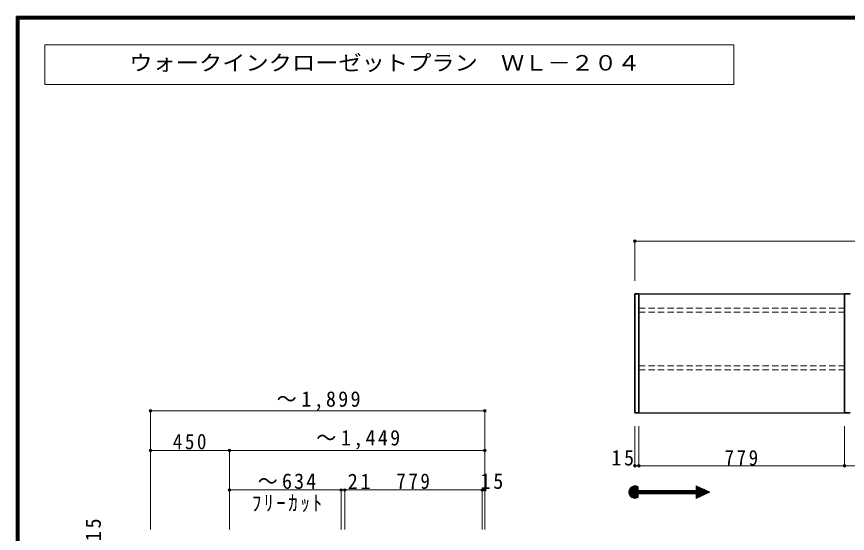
# Model space of a CAD drawing. Units: millimetres at full size, sheet at 1:20, with parts at other scales. Extents: x -3922 to 3878, y -2932 to 2722.
# Drawn here: x -3922 to -776, y 767 to 2722 of the extents above; entities that cross this region are included whole.
import ezdxf
from ezdxf.enums import TextEntityAlignment as Align

# ---------------------------------------------------------------- set-up
doc = ezdxf.new("R2010")
doc.units = ezdxf.units.MM
doc.header["$LTSCALE"] = 20
doc.header["$PDMODE"] = 32
doc.header["$PDSIZE"] = 10
doc.linetypes.add('DASHED1', pattern=[1.8, 1.2, -0.6])
for name, color, linetype, lineweight in [('0-2', 2, 'Continuous', 35), ('0-3_固定棚', 3, 'Continuous', 25), ('0-6_パイプハンガー', 4, 'Continuous', 9), ('0-A_文字', 7, 'Continuous', 18), ('0-B_寸法', 7, 'Continuous', 9), ('1-B', 7, 'Continuous', 9), ('F-1_枠', 6, 'Continuous', 40)]:
    doc.layers.add(name, color=color, linetype=linetype, lineweight=lineweight)
doc.styles.add('ＭＳ ゴシック', font='')
doc.styles.get('ＭＳ ゴシック').set_extended_font_data('MS Gothic')

msp = doc.modelspace()

# ---------------------------------------------------------------- linework, layer by layer
at = {"layer": '0-2'}
for p, q in [((-1580.18, 1222.73), (-1580.18, 1672.73)), ((-1580.18, 1672.73), (-1565.18, 1672.73)), ((-1565.18, 1222.73), (-1565.18, 1672.73)), ((-786.18, 1222.73), (-786.18, 1672.73)), ((-786.18, 1672.73), (-765.18, 1672.73)), ((-1580.18, 1222.73), (-1565.18, 1222.73)), ((-786.18, 1222.73), (-765.18, 1222.73))]:
    msp.add_line(p, q, dxfattribs=at)
at = {"layer": '0-3_固定棚'}
for p, q in [((-1565.18, 1672.73), (-786.18, 1672.73)), ((-1565.18, 1222.73), (-786.18, 1222.73))]:
    msp.add_line(p, q, dxfattribs=at)
at = {"layer": '0-6_パイプハンガー', "linetype": 'DASHED1'}
for p, q in [((-1565.18, 1619.22), (-786.18, 1619.22)), ((-1565.18, 1604.24), (-786.18, 1604.24)), ((-1565.18, 1400.22), (-786.18, 1400.22)), ((-1565.18, 1385.24), (-786.18, 1385.24))]:
    msp.add_line(p, q, dxfattribs=at)
at = {"layer": '0-A_文字'}
for p, q in [((-1205.36, 2615.63), (-3815.36, 2615.63)), ((-3815.36, 2615.63), (-3815.36, 2465.63)), ((-1205.36, 2465.63), (-1205.36, 2615.63)), ((-3815.36, 2465.63), (-1205.36, 2465.63)), ((-1588.69, 944.76), (-1560.77, 916.84)), ((-1586.57, 945.46), (-1557.94, 916.84)), ((-1584.26, 945.99), (-1568.37, 930.09)), ((-1581.74, 946.29), (-1568.37, 932.92)), ((-1578.93, 946.31), (-1568.37, 935.75)), ((-1575.71, 945.92), (-1568.37, 938.58)), ((-1571.75, 944.79), (-1568.37, 941.41)), ((-1347.89, 946.34), (-1297.07, 922.73)), ((-1347.89, 928.63), (-1347.89, 946.34)), ((-1347.89, 944.37), (-1316.99, 913.48)), ((-1346.29, 945.6), (-1315.06, 914.37)), ((-1603.79, 923.08), (-1579.83, 899.12)), ((-1603.64, 920.11), (-1582.8, 899.27)), ((-1603.6, 925.72), (-1577.19, 899.31)), ((-1603.17, 928.12), (-1574.79, 899.74)), ((-1602.98, 916.62), (-1586.29, 899.93)), ((-1602.54, 930.32), (-1572.59, 900.37)), ((-1601.74, 932.35), (-1570.56, 901.17)), ((-1600.8, 934.24), (-1568.67, 902.11)), ((-1599.72, 935.98), (-1568.37, 904.64)), ((-1598.51, 937.61), (-1568.37, 907.47)), ((-1597.19, 939.11), (-1568.37, 910.3)), ((-1595.74, 940.49), (-1568.37, 913.12)), ((-1594.17, 941.75), (-1568.37, 915.95)), ((-1592.48, 942.89), (-1566.43, 916.84)), ((-1590.65, 943.89), (-1563.6, 916.84)), ((-1568.37, 928.63), (-1568.37, 943.18)), ((-1568.37, 928.63), (-1347.89, 928.63)), ((-1566.91, 928.63), (-1555.11, 916.84)), ((-1564.08, 928.63), (-1552.28, 916.84)), ((-1561.25, 928.63), (-1549.46, 916.84)), ((-1558.42, 928.63), (-1546.63, 916.84)), ((-1555.59, 928.63), (-1543.8, 916.84)), ((-1552.77, 928.63), (-1540.97, 916.84)), ((-1549.94, 928.63), (-1538.14, 916.84)), ((-1547.11, 928.63), (-1535.31, 916.84)), ((-1544.28, 928.63), (-1532.49, 916.84)), ((-1541.45, 928.63), (-1529.66, 916.84)), ((-1538.62, 928.63), (-1526.83, 916.84)), ((-1535.79, 928.63), (-1524, 916.84)), ((-1532.97, 928.63), (-1521.17, 916.84)), ((-1530.14, 928.63), (-1518.34, 916.84)), ((-1527.31, 928.63), (-1515.52, 916.84)), ((-1524.48, 928.63), (-1512.69, 916.84)), ((-1521.65, 928.63), (-1509.86, 916.84)), ((-1518.82, 928.63), (-1507.03, 916.84)), ((-1516, 928.63), (-1504.2, 916.84)), ((-1513.17, 928.63), (-1501.37, 916.84)), ((-1510.34, 928.63), (-1498.54, 916.84)), ((-1507.51, 928.63), (-1495.72, 916.84)), ((-1504.68, 928.63), (-1492.89, 916.84)), ((-1501.85, 928.63), (-1490.06, 916.84)), ((-1499.02, 928.63), (-1487.23, 916.84)), ((-1496.2, 928.63), (-1484.4, 916.84)), ((-1493.37, 928.63), (-1481.57, 916.84)), ((-1490.54, 928.63), (-1478.75, 916.84)), ((-1487.71, 928.63), (-1475.92, 916.84)), ((-1484.88, 928.63), (-1473.09, 916.84)), ((-1482.05, 928.63), (-1470.26, 916.84)), ((-1479.23, 928.63), (-1467.43, 916.84)), ((-1476.4, 928.63), (-1464.6, 916.84)), ((-1473.57, 928.63), (-1461.78, 916.84)), ((-1470.74, 928.63), (-1458.95, 916.84)), ((-1467.91, 928.63), (-1456.12, 916.84)), ((-1465.08, 928.63), (-1453.29, 916.84)), ((-1462.26, 928.63), (-1450.46, 916.84)), ((-1459.43, 928.63), (-1447.63, 916.84)), ((-1456.6, 928.63), (-1444.8, 916.84)), ((-1453.77, 928.63), (-1441.98, 916.84)), ((-1450.94, 928.63), (-1439.15, 916.84)), ((-1448.11, 928.63), (-1436.32, 916.84)), ((-1445.28, 928.63), (-1433.49, 916.84)), ((-1442.46, 928.63), (-1430.66, 916.84)), ((-1439.63, 928.63), (-1427.83, 916.84)), ((-1436.8, 928.63), (-1425.01, 916.84)), ((-1433.97, 928.63), (-1422.18, 916.84)), ((-1431.14, 928.63), (-1419.35, 916.84)), ((-1428.31, 928.63), (-1416.52, 916.84)), ((-1425.49, 928.63), (-1413.69, 916.84)), ((-1422.66, 928.63), (-1410.86, 916.84)), ((-1419.83, 928.63), (-1408.04, 916.84)), ((-1417, 928.63), (-1405.21, 916.84)), ((-1414.17, 928.63), (-1402.38, 916.84)), ((-1411.34, 928.63), (-1399.55, 916.84)), ((-1408.52, 928.63), (-1396.72, 916.84)), ((-1405.69, 928.63), (-1393.89, 916.84)), ((-1402.86, 928.63), (-1391.06, 916.84)), ((-1400.03, 928.63), (-1388.24, 916.84)), ((-1397.2, 928.63), (-1385.41, 916.84)), ((-1394.37, 928.63), (-1382.58, 916.84)), ((-1391.54, 928.63), (-1379.75, 916.84)), ((-1388.72, 928.63), (-1376.92, 916.84)), ((-1385.89, 928.63), (-1374.09, 916.84)), ((-1383.06, 928.63), (-1371.27, 916.84)), ((-1380.23, 928.63), (-1368.44, 916.84)), ((-1377.4, 928.63), (-1365.61, 916.84)), ((-1374.57, 928.63), (-1362.78, 916.84)), ((-1371.75, 928.63), (-1359.95, 916.84)), ((-1368.92, 928.63), (-1357.12, 916.84)), ((-1366.09, 928.63), (-1354.3, 916.84)), ((-1363.26, 928.63), (-1351.47, 916.84)), ((-1360.43, 928.63), (-1348.64, 916.84)), ((-1357.6, 928.63), (-1334.37, 905.4)), ((-1354.78, 928.63), (-1332.44, 906.3)), ((-1351.95, 928.63), (-1330.51, 907.19)), ((-1349.12, 928.63), (-1328.58, 908.09)), ((-1347.89, 941.54), (-1318.92, 912.58)), ((-1347.89, 938.71), (-1320.86, 911.68)), ((-1347.89, 935.88), (-1322.79, 910.78)), ((-1347.89, 933.05), (-1324.72, 909.89)), ((-1347.89, 930.23), (-1326.65, 908.99)), ((-1347.89, 899.12), (-1297.07, 922.73)), ((-1347.89, 916.84), (-1347.89, 899.12)), ((-1347.89, 916.08), (-1336.31, 904.5)), ((-1347.89, 913.26), (-1338.24, 903.61)), ((-1341.01, 943.15), (-1313.13, 915.27)), ((-1335.73, 940.69), (-1311.2, 916.17)), ((-1330.44, 938.24), (-1309.27, 917.06)), ((-1325.16, 935.78), (-1307.34, 917.96)), ((-1319.88, 933.33), (-1305.41, 918.86)), ((-1314.6, 930.88), (-1303.48, 919.76)), ((-1309.31, 928.42), (-1301.54, 920.65)), ((-1304.03, 925.97), (-1299.61, 921.55)), ((-1298.75, 923.51), (-1297.68, 922.45)), ((-1601.23, 912.04), (-1590.87, 901.68)), ((-1347.89, 910.43), (-1340.17, 902.71)), ((-1347.89, 907.6), (-1342.1, 901.81)), ((-1347.89, 904.77), (-1344.03, 900.91)), ((-1347.89, 901.94), (-1345.96, 900.02))]:
    msp.add_line(p, q, dxfattribs=at)
msp.add_lwpolyline([(-1568.37, 902.29), (-1568.37, 916.84), (-1347.89, 916.84)], dxfattribs=at)
msp.add_arc((-1580.18, 922.73), 23.61, 60, 300, dxfattribs=at)
at = {"layer": '0-B_寸法', "color": 4}
for p, q in [((-1580.18, 1872.73), (1308.82, 1872.73)), ((-1580.18, 1872.73), (-1580.18, 1722.73)), ((-1580.18, 1022.73), (-1580.18, 1172.73)), ((-1565.18, 1022.73), (-1565.18, 1172.73)), ((-786.18, 1022.73), (-786.18, 1172.73)), ((-1580.18, 1022.73), (-1565.18, 1022.73))]:
    msp.add_line(p, q, dxfattribs=at)
msp.add_lwpolyline([(-1565.18, 1022.73), (-765.18, 1022.73), (13.82, 1022.73)], dxfattribs=at)
at = {"layer": '0-B_寸法'}
for p in [(-1580.18, 1872.73), (-1580.18, 1022.73), (-1565.18, 1022.73), (-786.18, 1022.73)]:
    msp.add_point(p, dxfattribs=at)
at = {"layer": '1-B', "color": 4}
for p, q in [((-3415.26, 1230.74), (-2149.26, 1230.74)), ((-3415.26, 1230.74), (-3415.26, 780.74)), ((-2149.26, 1230.74), (-2149.26, 780.74)), ((-3415.26, 1080.74), (-3415.26, 780.74)), ((-3415.26, 1080.74), (-3115.26, 1080.74)), ((-3115.26, 1080.74), (-3115.26, 780.74)), ((-2149.26, 1080.74), (-2149.26, 780.74)), ((-3115.26, 930.74), (-3115.26, 780.74)), ((-2692.59, 930.74), (-3115.26, 930.74)), ((-2692.59, 930.74), (-2692.59, 780.74)), ((-2678.59, 930.74), (-2692.59, 930.74)), ((-2678.59, 930.74), (-2678.59, 780.74)), ((-2159.26, 930.74), (-2678.59, 930.74)), ((-2159.26, 930.74), (-2159.26, 780.74)), ((-2149.26, 930.74), (-2159.26, 930.74)), ((-2149.26, 930.74), (-2149.26, 780.74))]:
    msp.add_line(p, q, dxfattribs=at)
msp.add_lwpolyline([(-2149.26, 1080.74), (-3115.26, 1080.74), (-3115.26, 780.74)], dxfattribs=at)
at = {"layer": '1-B'}
for p in [(-3415.26, 1230.74), (-2149.26, 1230.74), (-3415.26, 1080.74), (-3115.26, 1080.74), (-3115.26, 1080.74), (-2149.26, 1080.74), (-3115.26, 930.74), (-2692.59, 930.74), (-2678.59, 930.74), (-2159.26, 930.74), (-2149.26, 930.74)]:
    msp.add_point(p, dxfattribs=at)
at = {"layer": 'F-1_枠'}
for p, q in [((-3922.03, 2722.29), (-3922.03, -2864.37)), ((-3922.03, 2722.29), (3877.97, 2722.29)), ((-3922.03, 2718.96), (3877.97, 2718.96)), ((-3922.03, 2715.63), (3877.97, 2715.63)), ((-3918.7, 2722.29), (-3918.7, -2864.37)), ((-3915.36, 2722.29), (-3915.36, -2864.37))]:
    msp.add_line(p, q, dxfattribs=at)

# ---------------------------------------------------------------- texts
at = {"layer": '0-A_文字', "style": 'ＭＳ ゴシック', "width": 1.1}
msp.add_text('ウォークインクローゼットプラン\u3000ＷＬ－２０４', height=58.65, dxfattribs=at).set_placement((-3495.36, 2500.63), align=Align.BOTTOM_LEFT)
at = {"layer": '0-B_寸法', "char_height": 58.65, "attachment_point": 7, "style": 'ＭＳ ゴシック'}
for s, insert in [('\\T1.27;\\W0.95;15', (-1669.66, 1022.73)), ('\\T1.27;\\W0.9;779', (-1240.68, 1022.73))]:
    msp.add_mtext(s, dxfattribs=dict(at, insert=insert))
at = {"layer": '1-B', "char_height": 58.65, "attachment_point": 7, "style": 'ＭＳ ゴシック'}
for s, insert in [('\\T1.23;\\W0.95;～1,899', (-2937.26, 1230.74)), ('\\T1.27;\\W0.9;450', (-3330.26, 1084.07)), ('\\T1.23;\\W0.95;～1,449', (-2787.26, 1084.07)), ('\\T1.21;\\W0.95;～634', (-3008.92, 934.07)), ('\\T1.27;\\W0.95;21', (-2667.84, 934.07)), ('\\T1.27;\\W0.9;779', (-2483.92, 934.07)), ('\\T1.27;\\W0.95;15', (-2164.96, 934.07)), ('\\T1.28;\\W0.9;ﾌﾘｰｶｯﾄ', (-3031.42, 847.41))]:
    msp.add_mtext(s, dxfattribs=dict(at, insert=insert))
at = {"layer": '1-B', "insert": (-3601.92, 737.05), "char_height": 58.65, "attachment_point": 7, "rotation": 90, "style": 'ＭＳ ゴシック'}
msp.add_mtext('\\T1.27;\\W0.95;15', dxfattribs=at)

doc.saveas('drawing.dxf')
